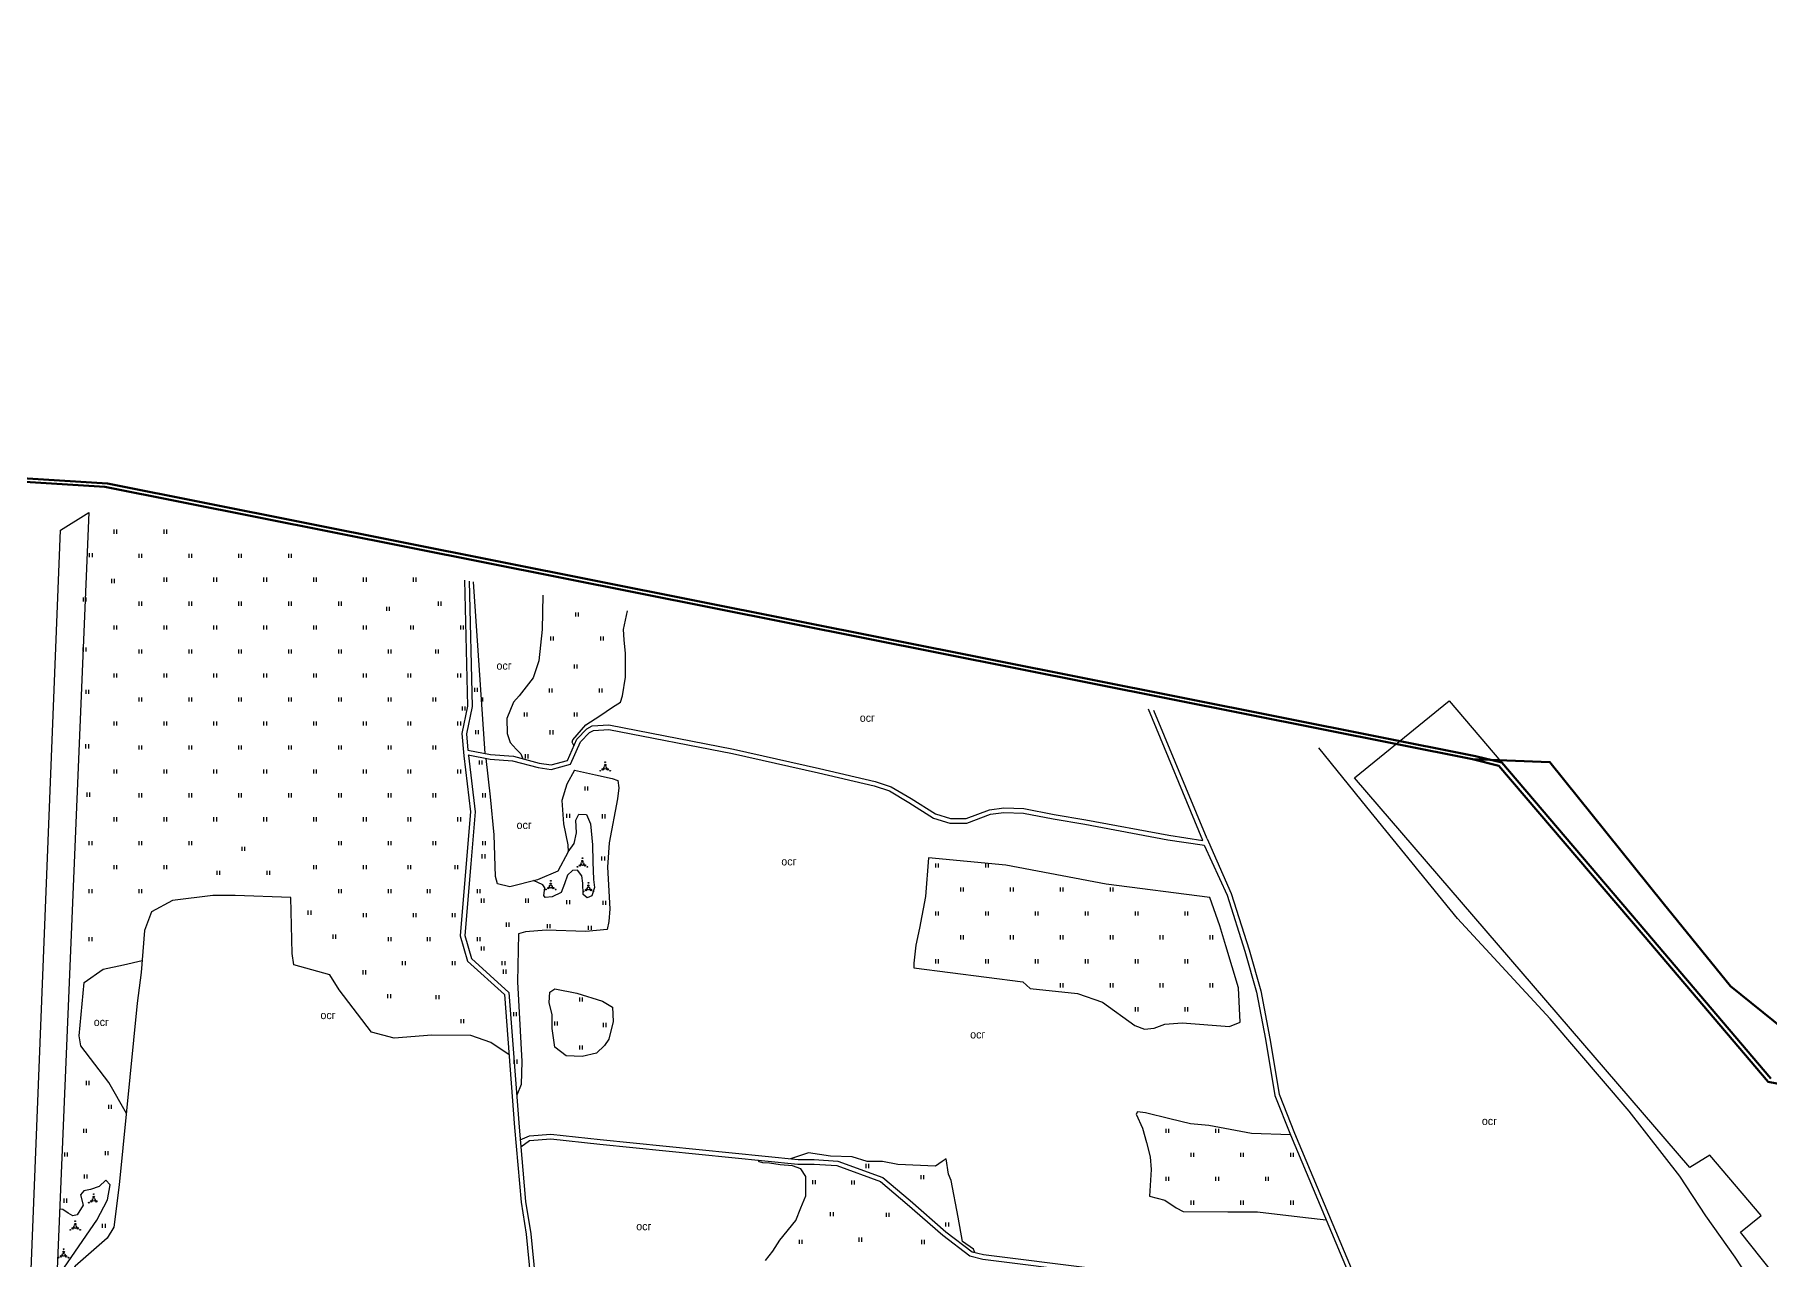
# Model space of a CAD drawing. Header units: millimetres. Extents: x 1379499 to 1411715, y 5652947 to 5671991.
# Drawn here: x 1399939 to 1401457, y 5661777 to 5662848 of the extents above; entities that cross this region are included whole.
import ezdxf

# ---------------------------------------------------------------- set-up
doc = ezdxf.new("R2010")
doc.units = ezdxf.units.MM
doc.layers.add('_5Інше', color=252, linetype='Continuous', lineweight=25)
for name, color, linetype in [('вулиці', 7, 'Continuous'), ('ВулНазва', 7, 'Continuous'), ('межа по генплану', 7, 'Continuous'), ('на область', 5, 'Continuous')]:
    doc.layers.add(name, color=color, linetype=linetype)
picture_1 = doc.add_image_def('image1.bmp', size_in_pixel=(3370, 2384))

# ---------------------------------------------------------------- blocks, each defined once
blk = doc.blocks.new('ЛвЗд')
at = {"layer": '_5Інше', "color": 204, "linetype": 'Continuous'}
for points in [[(43871.544, 29417.848), (43829.906, 28540.948)], [(43846.678, 29402.593), (43871.544, 29417.848)], [(43807.741, 28543.381), (43846.678, 29402.593)], [(44977.337, 29179.426), (45060.718, 29246.3)], [(45060.718, 29246.3), (45340.121, 28914.409)], [(45268.852, 28836.945), (44977.337, 29179.426)], [(45286.396, 28847.721), (45268.852, 28836.945)], [(45331.04, 28794.542), (45286.396, 28847.721)], [(45312.736, 28780.179), (45331.04, 28794.542)], [(45508.069, 28531.465), (45312.736, 28780.179)]]:
    blk.add_lwpolyline(points, dxfattribs=at)

msp = doc.modelspace()

# ---------------------------------------------------------------- linework, layer by layer
at = {"layer": 'вулиці', "color": 7, "lineweight": -2}
for p, q in [((1400009, 5662411.4), (1400009, 5662415)), ((1400011.4, 5662411.4), (1400011.4, 5662415)), ((1400052.7, 5662411.4), (1400052.7, 5662415)), ((1400055.1, 5662411.4), (1400055.1, 5662415)), ((1399987.5, 5662390.9), (1399987.5, 5662394.5)), ((1399987.5, 5662390.9), (1399987.5, 5662394.5)), ((1399989.9, 5662390.9), (1399989.9, 5662394.5)), ((1399989.9, 5662390.9), (1399989.9, 5662394.5)), ((1400030.9, 5662390.4), (1400030.9, 5662394)), ((1400030.9, 5662390.4), (1400030.9, 5662394)), ((1400033.3, 5662390.4), (1400033.3, 5662394)), ((1400033.3, 5662390.4), (1400033.3, 5662394)), ((1400074.5, 5662390.4), (1400074.5, 5662394)), ((1400074.5, 5662390.4), (1400074.5, 5662394)), ((1400076.9, 5662390.4), (1400076.9, 5662394)), ((1400076.9, 5662390.4), (1400076.9, 5662394)), ((1400118.1, 5662390.4), (1400118.1, 5662394)), ((1400118.1, 5662390.4), (1400118.1, 5662394)), ((1400118.1, 5662390.4), (1400118.1, 5662394)), ((1400120.5, 5662390.4), (1400120.5, 5662394)), ((1400120.5, 5662390.4), (1400120.5, 5662394)), ((1400120.5, 5662390.4), (1400120.5, 5662394)), ((1400161.8, 5662390.4), (1400161.8, 5662394)), ((1400164.2, 5662390.4), (1400164.2, 5662394)), ((1400006.8, 5662368.3), (1400006.8, 5662371.9)), ((1400006.8, 5662368.3), (1400006.8, 5662371.9)), ((1400009.2, 5662368.3), (1400009.2, 5662371.9)), ((1400009.2, 5662368.3), (1400009.2, 5662371.9)), ((1400052.7, 5662369.5), (1400052.7, 5662373.1)), ((1400055.1, 5662369.5), (1400055.1, 5662373.1)), ((1400096.3, 5662369.5), (1400096.3, 5662373.1)), ((1400098.7, 5662369.5), (1400098.7, 5662373.1)), ((1400140, 5662369.5), (1400140, 5662373.1)), ((1400140, 5662369.5), (1400140, 5662373.1)), ((1400142.4, 5662369.5), (1400142.4, 5662373.1)), ((1400142.4, 5662369.5), (1400142.4, 5662373.1)), ((1400183.6, 5662369.5), (1400183.6, 5662373.1)), ((1400183.6, 5662369.5), (1400183.6, 5662373.1)), ((1400186, 5662369.5), (1400186, 5662373.1)), ((1400186, 5662369.5), (1400186, 5662373.1)), ((1400227.2, 5662369.5), (1400227.2, 5662373.1)), ((1400227.2, 5662369.5), (1400227.2, 5662373.1)), ((1400229.6, 5662369.5), (1400229.6, 5662373.1)), ((1400229.6, 5662369.5), (1400229.6, 5662373.1)), ((1400270.9, 5662369.5), (1400270.9, 5662373.1)), ((1400270.9, 5662369.5), (1400270.9, 5662373.1)), ((1400273.3, 5662369.5), (1400273.3, 5662373.1)), ((1400273.3, 5662369.5), (1400273.3, 5662373.1)), ((1399982.2, 5662352.1), (1399982.2, 5662355.7)), ((1399982.2, 5662352.1), (1399982.2, 5662355.7)), ((1399984.6, 5662352.1), (1399984.6, 5662355.7)), ((1399984.6, 5662352.1), (1399984.6, 5662355.7)), ((1400030.9, 5662348.5), (1400030.9, 5662352.1)), ((1400033.3, 5662348.5), (1400033.3, 5662352.1)), ((1400074.5, 5662348.5), (1400074.5, 5662352.1)), ((1400076.9, 5662348.5), (1400076.9, 5662352.1)), ((1400118.1, 5662348.5), (1400118.1, 5662352.1)), ((1400120.5, 5662348.5), (1400120.5, 5662352.1)), ((1400161.8, 5662348.5), (1400161.8, 5662352.1)), ((1400164.2, 5662348.5), (1400164.2, 5662352.1)), ((1400205.4, 5662348.5), (1400205.4, 5662352.1)), ((1400207.8, 5662348.5), (1400207.8, 5662352.1)), ((1400292.7, 5662348.5), (1400292.7, 5662352.1)), ((1400295.1, 5662348.5), (1400295.1, 5662352.1)), ((1400247.5, 5662343.9), (1400247.5, 5662347.5)), ((1400247.5, 5662343.9), (1400247.5, 5662347.5)), ((1400249.9, 5662343.9), (1400249.9, 5662347.5)), ((1400249.9, 5662343.9), (1400249.9, 5662347.5)), ((1400412.8, 5662339), (1400412.8, 5662342.6)), ((1400415.2, 5662339), (1400415.2, 5662342.6)), ((1400009, 5662327.6), (1400009, 5662331.2)), ((1400009, 5662327.6), (1400009, 5662331.2)), ((1400011.4, 5662327.6), (1400011.4, 5662331.2)), ((1400011.4, 5662327.6), (1400011.4, 5662331.2)), ((1400052.7, 5662327.6), (1400052.7, 5662331.2)), ((1400052.7, 5662327.6), (1400052.7, 5662331.2)), ((1400055.1, 5662327.6), (1400055.1, 5662331.2)), ((1400055.1, 5662327.6), (1400055.1, 5662331.2)), ((1400096.3, 5662327.6), (1400096.3, 5662331.2)), ((1400096.3, 5662327.6), (1400096.3, 5662331.2)), ((1400098.7, 5662327.6), (1400098.7, 5662331.2)), ((1400098.7, 5662327.6), (1400098.7, 5662331.2)), ((1400140, 5662327.6), (1400140, 5662331.2)), ((1400140, 5662327.6), (1400140, 5662331.2)), ((1400142.4, 5662327.6), (1400142.4, 5662331.2)), ((1400142.4, 5662327.6), (1400142.4, 5662331.2)), ((1400183.6, 5662327.6), (1400183.6, 5662331.2)), ((1400186, 5662327.6), (1400186, 5662331.2)), ((1400227.2, 5662327.6), (1400227.2, 5662331.2)), ((1400229.6, 5662327.6), (1400229.6, 5662331.2)), ((1400268.5, 5662327.6), (1400268.5, 5662331.2)), ((1400268.5, 5662327.6), (1400268.5, 5662331.2)), ((1400270.9, 5662327.6), (1400270.9, 5662331.2)), ((1400270.9, 5662327.6), (1400270.9, 5662331.2)), ((1400312.1, 5662327.6), (1400312.1, 5662331.2)), ((1400312.1, 5662327.6), (1400312.1, 5662331.2)), ((1400314.5, 5662327.6), (1400314.5, 5662331.2)), ((1400314.5, 5662327.6), (1400314.5, 5662331.2)), ((1400391, 5662318), (1400391, 5662321.6)), ((1400393.4, 5662318), (1400393.4, 5662321.6)), ((1400434.6, 5662318), (1400434.6, 5662321.6)), ((1400437, 5662318), (1400437, 5662321.6)), ((1399982, 5662308.4), (1399982, 5662312)), ((1399982, 5662308.4), (1399982, 5662312)), ((1399984.4, 5662308.4), (1399984.4, 5662312)), ((1399984.4, 5662308.4), (1399984.4, 5662312)), ((1400030.9, 5662306.6), (1400030.9, 5662310.2)), ((1400033.3, 5662306.6), (1400033.3, 5662310.2)), ((1400074.5, 5662306.6), (1400074.5, 5662310.2)), ((1400076.9, 5662306.6), (1400076.9, 5662310.2)), ((1400118.1, 5662306.6), (1400118.1, 5662310.2)), ((1400118.1, 5662306.6), (1400118.1, 5662310.2)), ((1400120.5, 5662306.6), (1400120.5, 5662310.2)), ((1400120.5, 5662306.6), (1400120.5, 5662310.2)), ((1400161.8, 5662306.6), (1400161.8, 5662310.2)), ((1400164.2, 5662306.6), (1400164.2, 5662310.2)), ((1400205.4, 5662306.6), (1400205.4, 5662310.2)), ((1400207.8, 5662306.6), (1400207.8, 5662310.2)), ((1400249, 5662306.6), (1400249, 5662310.2)), ((1400251.4, 5662306.6), (1400251.4, 5662310.2)), ((1400290.3, 5662306.6), (1400290.3, 5662310.2)), ((1400292.7, 5662306.6), (1400292.7, 5662310.2)), ((1400009, 5662285.7), (1400009, 5662289.3)), ((1400011.4, 5662285.7), (1400011.4, 5662289.3)), ((1400052.7, 5662285.7), (1400052.7, 5662289.3)), ((1400055.1, 5662285.7), (1400055.1, 5662289.3)), ((1400096.3, 5662285.7), (1400096.3, 5662289.3)), ((1400098.7, 5662285.7), (1400098.7, 5662289.3)), ((1400140, 5662285.7), (1400140, 5662289.3)), ((1400140, 5662285.7), (1400140, 5662289.3)), ((1400142.4, 5662285.7), (1400142.4, 5662289.3)), ((1400142.4, 5662285.7), (1400142.4, 5662289.3)), ((1400183.6, 5662285.7), (1400183.6, 5662289.3)), ((1400186, 5662285.7), (1400186, 5662289.3)), ((1400227.2, 5662285.7), (1400227.2, 5662289.3)), ((1400229.6, 5662285.7), (1400229.6, 5662289.3)), ((1400266.1, 5662285.7), (1400266.1, 5662289.3)), ((1400266.1, 5662285.7), (1400266.1, 5662289.3)), ((1400268.5, 5662285.7), (1400268.5, 5662289.3)), ((1400268.5, 5662285.7), (1400268.5, 5662289.3)), ((1400309.7, 5662285.7), (1400309.7, 5662289.3)), ((1400309.7, 5662285.7), (1400309.7, 5662289.3)), ((1400312.1, 5662285.7), (1400312.1, 5662289.3)), ((1400312.1, 5662285.7), (1400312.1, 5662289.3)), ((1400411.6, 5662293.5), (1400411.6, 5662297.1)), ((1400414, 5662293.5), (1400414, 5662297.1)), ((1399984.5, 5662271.3), (1399984.5, 5662274.9)), ((1399984.5, 5662271.3), (1399984.5, 5662274.9)), ((1399986.9, 5662271.3), (1399986.9, 5662274.9)), ((1399986.9, 5662271.3), (1399986.9, 5662274.9)), ((1400324.4, 5662273.1), (1400324.4, 5662276.7)), ((1400326.8, 5662273.1), (1400326.8, 5662276.7)), ((1400389.7, 5662272.5), (1400389.7, 5662276.1)), ((1400392.1, 5662272.5), (1400392.1, 5662276.1)), ((1400433.4, 5662272.5), (1400433.4, 5662276.1)), ((1400435.8, 5662272.5), (1400435.8, 5662276.1)), ((1400030.9, 5662264.7), (1400030.9, 5662268.3)), ((1400030.9, 5662264.7), (1400030.9, 5662268.3)), ((1400030.9, 5662264.7), (1400030.9, 5662268.3)), ((1400030.9, 5662264.7), (1400030.9, 5662268.3)), ((1400033.3, 5662264.7), (1400033.3, 5662268.3)), ((1400033.3, 5662264.7), (1400033.3, 5662268.3)), ((1400033.3, 5662264.7), (1400033.3, 5662268.3)), ((1400033.3, 5662264.7), (1400033.3, 5662268.3)), ((1400074.5, 5662264.7), (1400074.5, 5662268.3)), ((1400074.5, 5662264.7), (1400074.5, 5662268.3)), ((1400076.9, 5662264.7), (1400076.9, 5662268.3)), ((1400076.9, 5662264.7), (1400076.9, 5662268.3)), ((1400118.1, 5662264.7), (1400118.1, 5662268.3)), ((1400118.1, 5662264.7), (1400118.1, 5662268.3)), ((1400120.5, 5662264.7), (1400120.5, 5662268.3)), ((1400120.5, 5662264.7), (1400120.5, 5662268.3)), ((1400161.8, 5662264.7), (1400161.8, 5662268.3)), ((1400164.2, 5662264.7), (1400164.2, 5662268.3)), ((1400205.4, 5662264.7), (1400205.4, 5662268.3)), ((1400207.8, 5662264.7), (1400207.8, 5662268.3)), ((1400249, 5662264.7), (1400249, 5662268.3)), ((1400251.4, 5662264.7), (1400251.4, 5662268.3)), ((1400287.9, 5662264.7), (1400287.9, 5662268.3)), ((1400290.3, 5662264.7), (1400290.3, 5662268.3)), ((1400313.7, 5662256.9), (1400313.7, 5662260.5)), ((1400316.1, 5662256.9), (1400316.1, 5662260.5)), ((1400331.5, 5662264.7), (1400331.5, 5662268.3)), ((1400009, 5662243.7), (1400009, 5662247.3)), ((1400011.4, 5662243.7), (1400011.4, 5662247.3)), ((1400052.7, 5662243.7), (1400052.7, 5662247.3)), ((1400052.7, 5662243.7), (1400052.7, 5662247.3)), ((1400055.1, 5662243.7), (1400055.1, 5662247.3)), ((1400055.1, 5662243.7), (1400055.1, 5662247.3)), ((1400096.3, 5662243.7), (1400096.3, 5662247.3)), ((1400098.7, 5662243.7), (1400098.7, 5662247.3)), ((1400140, 5662243.7), (1400140, 5662247.3)), ((1400142.4, 5662243.7), (1400142.4, 5662247.3)), ((1400183.6, 5662243.7), (1400183.6, 5662247.3)), ((1400186, 5662243.7), (1400186, 5662247.3)), ((1400227.2, 5662243.7), (1400227.2, 5662247.3)), ((1400229.6, 5662243.7), (1400229.6, 5662247.3)), ((1400266.1, 5662243.7), (1400266.1, 5662247.3)), ((1400266.1, 5662243.7), (1400266.1, 5662247.3)), ((1400268.5, 5662243.7), (1400268.5, 5662247.3)), ((1400268.5, 5662243.7), (1400268.5, 5662247.3)), ((1400309.7, 5662243.7), (1400309.7, 5662247.3)), ((1400309.7, 5662243.7), (1400309.7, 5662247.3)), ((1400309.7, 5662243.7), (1400309.7, 5662247.3)), ((1400312.1, 5662243.7), (1400312.1, 5662247.3)), ((1400312.1, 5662243.7), (1400312.1, 5662247.3)), ((1400312.1, 5662243.7), (1400312.1, 5662247.3)), ((1400367.9, 5662251.6), (1400367.9, 5662255.2)), ((1400370.3, 5662251.6), (1400370.3, 5662255.2)), ((1400411.6, 5662251.6), (1400411.6, 5662255.2)), ((1400414, 5662251.6), (1400414, 5662255.2)), ((1399984.3, 5662223.7), (1399984.3, 5662227.3)), ((1399984.3, 5662223.7), (1399984.3, 5662227.3)), ((1399986.7, 5662223.7), (1399986.7, 5662227.3)), ((1399986.7, 5662223.7), (1399986.7, 5662227.3)), ((1400325.4, 5662236.2), (1400325.4, 5662239.8)), ((1400327.8, 5662236.2), (1400327.8, 5662239.8)), ((1400390.5, 5662236), (1400390.5, 5662239.6)), ((1400392.9, 5662236), (1400392.9, 5662239.6)), ((1400030.9, 5662222.8), (1400030.9, 5662226.4)), ((1400030.9, 5662222.8), (1400030.9, 5662226.4)), ((1400033.3, 5662222.8), (1400033.3, 5662226.4)), ((1400033.3, 5662222.8), (1400033.3, 5662226.4)), ((1400074.5, 5662222.8), (1400074.5, 5662226.4)), ((1400076.9, 5662222.8), (1400076.9, 5662226.4)), ((1400118.1, 5662222.8), (1400118.1, 5662226.4)), ((1400120.5, 5662222.8), (1400120.5, 5662226.4)), ((1400161.8, 5662222.8), (1400161.8, 5662226.4)), ((1400161.8, 5662222.8), (1400161.8, 5662226.4)), ((1400164.2, 5662222.8), (1400164.2, 5662226.4)), ((1400164.2, 5662222.8), (1400164.2, 5662226.4)), ((1400205.4, 5662222.8), (1400205.4, 5662226.4)), ((1400205.4, 5662222.8), (1400205.4, 5662226.4)), ((1400207.8, 5662222.8), (1400207.8, 5662226.4)), ((1400207.8, 5662222.8), (1400207.8, 5662226.4)), ((1400249, 5662222.8), (1400249, 5662226.4)), ((1400249, 5662222.8), (1400249, 5662226.4)), ((1400251.4, 5662222.8), (1400251.4, 5662226.4)), ((1400251.4, 5662222.8), (1400251.4, 5662226.4)), ((1400287.9, 5662222.8), (1400287.9, 5662226.4)), ((1400290.3, 5662222.8), (1400290.3, 5662226.4)), ((1400328.6, 5662209.6), (1400328.6, 5662213.2)), ((1400331, 5662209.6), (1400331, 5662213.2)), ((1400368.7, 5662215), (1400368.7, 5662218.6)), ((1400371.1, 5662215), (1400371.1, 5662218.6)), ((1400009, 5662201.8), (1400009, 5662205.4)), ((1400009, 5662201.8), (1400009, 5662205.4)), ((1400011.4, 5662201.8), (1400011.4, 5662205.4)), ((1400011.4, 5662201.8), (1400011.4, 5662205.4)), ((1400052.7, 5662201.8), (1400052.7, 5662205.4)), ((1400052.7, 5662201.8), (1400052.7, 5662205.4)), ((1400055.1, 5662201.8), (1400055.1, 5662205.4)), ((1400055.1, 5662201.8), (1400055.1, 5662205.4)), ((1400096.3, 5662201.8), (1400096.3, 5662205.4)), ((1400096.3, 5662201.8), (1400096.3, 5662205.4)), ((1400098.7, 5662201.8), (1400098.7, 5662205.4)), ((1400098.7, 5662201.8), (1400098.7, 5662205.4)), ((1400140, 5662201.8), (1400140, 5662205.4)), ((1400142.4, 5662201.8), (1400142.4, 5662205.4)), ((1400183.6, 5662201.8), (1400183.6, 5662205.4)), ((1400186, 5662201.8), (1400186, 5662205.4)), ((1400227.2, 5662201.8), (1400227.2, 5662205.4)), ((1400229.6, 5662201.8), (1400229.6, 5662205.4)), ((1400266.1, 5662201.8), (1400266.1, 5662205.4)), ((1400266.1, 5662201.8), (1400266.1, 5662205.4)), ((1400266.1, 5662201.8), (1400266.1, 5662205.4)), ((1400268.5, 5662201.8), (1400268.5, 5662205.4)), ((1400268.5, 5662201.8), (1400268.5, 5662205.4)), ((1400268.5, 5662201.8), (1400268.5, 5662205.4)), ((1400309.7, 5662201.8), (1400309.7, 5662205.4)), ((1400309.7, 5662201.8), (1400309.7, 5662205.4)), ((1400309.7, 5662201.8), (1400309.7, 5662205.4)), ((1400312.1, 5662201.8), (1400312.1, 5662205.4)), ((1400312.1, 5662201.8), (1400312.1, 5662205.4)), ((1400312.1, 5662201.8), (1400312.1, 5662205.4)), ((1399985.3, 5662181.5), (1399985.3, 5662185.1)), ((1399985.3, 5662181.5), (1399985.3, 5662185.1)), ((1399987.7, 5662181.5), (1399987.7, 5662185.1)), ((1399987.7, 5662181.5), (1399987.7, 5662185.1)), ((1400030.9, 5662180.9), (1400030.9, 5662184.5)), ((1400033.3, 5662180.9), (1400033.3, 5662184.5)), ((1400074.5, 5662180.9), (1400074.5, 5662184.5)), ((1400076.9, 5662180.9), (1400076.9, 5662184.5)), ((1400118.1, 5662180.9), (1400118.1, 5662184.5)), ((1400120.5, 5662180.9), (1400120.5, 5662184.5)), ((1400161.8, 5662180.9), (1400161.8, 5662184.5)), ((1400161.8, 5662180.9), (1400161.8, 5662184.5)), ((1400164.2, 5662180.9), (1400164.2, 5662184.5)), ((1400164.2, 5662180.9), (1400164.2, 5662184.5)), ((1400205.4, 5662180.9), (1400205.4, 5662184.5)), ((1400205.4, 5662180.9), (1400205.4, 5662184.5)), ((1400207.8, 5662180.9), (1400207.8, 5662184.5)), ((1400207.8, 5662180.9), (1400207.8, 5662184.5)), ((1400249, 5662180.9), (1400249, 5662184.5)), ((1400249, 5662180.9), (1400249, 5662184.5)), ((1400251.4, 5662180.9), (1400251.4, 5662184.5)), ((1400251.4, 5662180.9), (1400251.4, 5662184.5)), ((1400287.9, 5662180.9), (1400287.9, 5662184.5)), ((1400290.3, 5662180.9), (1400290.3, 5662184.5)), ((1400331.5, 5662180.9), (1400331.5, 5662184.5)), ((1400333.9, 5662180.9), (1400333.9, 5662184.5)), ((1400421, 5662186.9), (1400421, 5662190.5)), ((1400423.4, 5662186.9), (1400423.4, 5662190.5)), ((1400405.1, 5662163), (1400405.1, 5662166.6)), ((1400407.5, 5662163), (1400407.5, 5662166.6)), ((1400009, 5662159.9), (1400009, 5662163.5)), ((1400009, 5662159.9), (1400009, 5662163.5)), ((1400009, 5662159.9), (1400009, 5662163.5)), ((1400011.4, 5662159.9), (1400011.4, 5662163.5)), ((1400011.4, 5662159.9), (1400011.4, 5662163.5)), ((1400011.4, 5662159.9), (1400011.4, 5662163.5)), ((1400052.7, 5662159.9), (1400052.7, 5662163.5)), ((1400055.1, 5662159.9), (1400055.1, 5662163.5)), ((1400096.3, 5662159.9), (1400096.3, 5662163.5)), ((1400098.7, 5662159.9), (1400098.7, 5662163.5)), ((1400140, 5662159.9), (1400140, 5662163.5)), ((1400140, 5662159.9), (1400140, 5662163.5)), ((1400142.4, 5662159.9), (1400142.4, 5662163.5)), ((1400142.4, 5662159.9), (1400142.4, 5662163.5)), ((1400183.6, 5662159.9), (1400183.6, 5662163.5)), ((1400183.6, 5662159.9), (1400183.6, 5662163.5)), ((1400186, 5662159.9), (1400186, 5662163.5)), ((1400186, 5662159.9), (1400186, 5662163.5)), ((1400227.2, 5662159.9), (1400227.2, 5662163.5)), ((1400227.2, 5662159.9), (1400227.2, 5662163.5)), ((1400229.6, 5662159.9), (1400229.6, 5662163.5)), ((1400229.6, 5662159.9), (1400229.6, 5662163.5)), ((1400266.1, 5662159.9), (1400266.1, 5662163.5)), ((1400266.1, 5662159.9), (1400266.1, 5662163.5)), ((1400266.1, 5662159.9), (1400266.1, 5662163.5)), ((1400268.5, 5662159.9), (1400268.5, 5662163.5)), ((1400268.5, 5662159.9), (1400268.5, 5662163.5)), ((1400268.5, 5662159.9), (1400268.5, 5662163.5)), ((1400309.7, 5662159.9), (1400309.7, 5662163.5)), ((1400309.7, 5662159.9), (1400309.7, 5662163.5)), ((1400309.7, 5662159.9), (1400309.7, 5662163.5)), ((1400312.1, 5662159.9), (1400312.1, 5662163.5)), ((1400312.1, 5662159.9), (1400312.1, 5662163.5)), ((1400312.1, 5662159.9), (1400312.1, 5662163.5)), ((1400436.2, 5662162.5), (1400436.2, 5662166.1)), ((1400438.6, 5662162.5), (1400438.6, 5662166.1)), ((1399987.2, 5662139), (1399987.2, 5662142.6)), ((1399989.6, 5662139), (1399989.6, 5662142.6)), ((1400030.9, 5662139), (1400030.9, 5662142.6)), ((1400030.9, 5662139), (1400030.9, 5662142.6)), ((1400030.9, 5662139), (1400030.9, 5662142.6)), ((1400033.3, 5662139), (1400033.3, 5662142.6)), ((1400033.3, 5662139), (1400033.3, 5662142.6)), ((1400033.3, 5662139), (1400033.3, 5662142.6)), ((1400074.5, 5662139), (1400074.5, 5662142.6)), ((1400074.5, 5662139), (1400074.5, 5662142.6)), ((1400076.9, 5662139), (1400076.9, 5662142.6)), ((1400076.9, 5662139), (1400076.9, 5662142.6)), ((1400120.9, 5662134.2), (1400120.9, 5662137.8)), ((1400123.3, 5662134.2), (1400123.3, 5662137.8)), ((1400205.4, 5662139), (1400205.4, 5662142.6)), ((1400207.8, 5662139), (1400207.8, 5662142.6)), ((1400249, 5662139), (1400249, 5662142.6)), ((1400251.4, 5662139), (1400251.4, 5662142.6)), ((1400287.9, 5662139), (1400287.9, 5662142.6)), ((1400290.3, 5662139), (1400290.3, 5662142.6)), ((1400331.5, 5662139), (1400331.5, 5662142.6)), ((1400333.9, 5662139), (1400333.9, 5662142.6)), ((1400009, 5662118), (1400009, 5662121.6)), ((1400009, 5662118), (1400009, 5662121.6)), ((1400009, 5662118), (1400009, 5662121.6)), ((1400011.4, 5662118), (1400011.4, 5662121.6)), ((1400011.4, 5662118), (1400011.4, 5662121.6)), ((1400011.4, 5662118), (1400011.4, 5662121.6)), ((1400052.7, 5662118), (1400052.7, 5662121.6)), ((1400055.1, 5662118), (1400055.1, 5662121.6)), ((1400183.6, 5662118), (1400183.6, 5662121.6)), ((1400186, 5662118), (1400186, 5662121.6)), ((1400227.2, 5662118), (1400227.2, 5662121.6)), ((1400227.2, 5662118), (1400227.2, 5662121.6)), ((1400229.6, 5662118), (1400229.6, 5662121.6)), ((1400229.6, 5662118), (1400229.6, 5662121.6)), ((1400266.1, 5662118), (1400266.1, 5662121.6)), ((1400266.1, 5662118), (1400266.1, 5662121.6)), ((1400266.1, 5662118), (1400266.1, 5662121.6)), ((1400268.5, 5662118), (1400268.5, 5662121.6)), ((1400307.3, 5662118), (1400307.3, 5662121.6)), ((1400307.3, 5662118), (1400307.3, 5662121.6)), ((1400309.7, 5662118), (1400309.7, 5662121.6)), ((1400309.7, 5662118), (1400309.7, 5662121.6)), ((1400309.7, 5662118), (1400309.7, 5662121.6)), ((1400331, 5662127.6), (1400331, 5662131.2)), ((1400333.4, 5662127.6), (1400333.4, 5662131.2)), ((1400435.7, 5662125.6), (1400435.7, 5662129.2)), ((1400438.1, 5662125.6), (1400438.1, 5662129.2)), ((1400727.7, 5662119.5), (1400727.7, 5662123.1)), ((1400730.1, 5662119.5), (1400730.1, 5662123.1)), ((1400771.4, 5662119.5), (1400771.4, 5662123.1)), ((1400771.4, 5662119.5), (1400771.4, 5662123.1)), ((1400773.8, 5662119.5), (1400773.8, 5662123.1)), ((1400773.8, 5662119.5), (1400773.8, 5662123.1)), ((1400099, 5662113.2), (1400099, 5662116.8)), ((1400101.4, 5662113.2), (1400101.4, 5662116.8)), ((1400142.7, 5662113.2), (1400142.7, 5662116.8)), ((1400142.7, 5662113.2), (1400142.7, 5662116.8)), ((1400145.1, 5662113.2), (1400145.1, 5662116.8)), ((1400145.1, 5662113.2), (1400145.1, 5662116.8)), ((1399987.2, 5662097.1), (1399987.2, 5662100.7)), ((1399989.6, 5662097.1), (1399989.6, 5662100.7)), ((1400030.9, 5662097.1), (1400030.9, 5662100.7)), ((1400030.9, 5662097.1), (1400030.9, 5662100.7)), ((1400033.3, 5662097.1), (1400033.3, 5662100.7)), ((1400033.3, 5662097.1), (1400033.3, 5662100.7)), ((1400205.4, 5662097.1), (1400205.4, 5662100.7)), ((1400207.8, 5662097.1), (1400207.8, 5662100.7)), ((1400249, 5662097.1), (1400249, 5662100.7)), ((1400251.4, 5662097.1), (1400251.4, 5662100.7)), ((1400283.1, 5662097.1), (1400283.1, 5662100.7)), ((1400283.1, 5662097.1), (1400283.1, 5662100.7)), ((1400285.5, 5662097.1), (1400285.5, 5662100.7)), ((1400285.5, 5662097.1), (1400285.5, 5662100.7)), ((1400285.5, 5662097.1), (1400285.5, 5662100.7)), ((1400326.7, 5662097.1), (1400326.7, 5662100.7)), ((1400326.7, 5662097.1), (1400326.7, 5662100.7)), ((1400329.1, 5662097.1), (1400329.1, 5662100.7)), ((1400329.1, 5662097.1), (1400329.1, 5662100.7)), ((1400329.1, 5662097.1), (1400329.1, 5662100.7)), ((1400330.3, 5662088.8), (1400330.3, 5662092.4)), ((1400332.7, 5662088.8), (1400332.7, 5662092.4)), ((1400369.1, 5662088.8), (1400369.1, 5662092.4)), ((1400369.1, 5662088.8), (1400369.1, 5662092.4)), ((1400371.5, 5662088.8), (1400371.5, 5662092.4)), ((1400371.5, 5662088.8), (1400371.5, 5662092.4)), ((1400405.1, 5662087.4), (1400405.1, 5662091)), ((1400405.1, 5662087.4), (1400405.1, 5662091)), ((1400407.5, 5662087.4), (1400407.5, 5662091)), ((1400407.5, 5662087.4), (1400407.5, 5662091)), ((1400749.5, 5662098.6), (1400749.5, 5662102.2)), ((1400751.9, 5662098.6), (1400751.9, 5662102.2)), ((1400793.2, 5662098.6), (1400793.2, 5662102.2)), ((1400793.2, 5662098.6), (1400793.2, 5662102.2)), ((1400795.6, 5662098.6), (1400795.6, 5662102.2)), ((1400795.6, 5662098.6), (1400795.6, 5662102.2)), ((1400836.8, 5662098.6), (1400836.8, 5662102.2)), ((1400839.2, 5662098.6), (1400839.2, 5662102.2)), ((1400880.5, 5662098.6), (1400880.5, 5662102.2)), ((1400880.5, 5662098.6), (1400880.5, 5662102.2)), ((1400882.9, 5662098.6), (1400882.9, 5662102.2)), ((1400882.9, 5662098.6), (1400882.9, 5662102.2)), ((1400178.8, 5662078.3), (1400178.8, 5662081.9)), ((1400181.2, 5662078.3), (1400181.2, 5662081.9)), ((1400227.2, 5662076.1), (1400227.2, 5662079.7)), ((1400229.6, 5662076.1), (1400229.6, 5662079.7)), ((1400270.9, 5662076.1), (1400270.9, 5662079.7)), ((1400273.3, 5662076.1), (1400273.3, 5662079.7)), ((1400304.9, 5662076.1), (1400304.9, 5662079.7)), ((1400304.9, 5662076.1), (1400304.9, 5662079.7)), ((1400304.9, 5662076.1), (1400304.9, 5662079.7)), ((1400307.3, 5662076.1), (1400307.3, 5662079.7)), ((1400307.3, 5662076.1), (1400307.3, 5662079.7)), ((1400307.3, 5662076.1), (1400307.3, 5662079.7)), ((1400307.3, 5662076.1), (1400307.3, 5662079.7)), ((1400436.6, 5662086.8), (1400436.6, 5662090.4)), ((1400436.6, 5662086.8), (1400436.6, 5662090.4)), ((1400439, 5662086.8), (1400439, 5662090.4)), ((1400439, 5662086.8), (1400439, 5662090.4)), ((1400727.7, 5662077.6), (1400727.7, 5662081.2)), ((1400727.7, 5662077.6), (1400727.7, 5662081.2)), ((1400730.1, 5662077.6), (1400730.1, 5662081.2)), ((1400730.1, 5662077.6), (1400730.1, 5662081.2)), ((1400771.4, 5662077.6), (1400771.4, 5662081.2)), ((1400771.4, 5662077.6), (1400771.4, 5662081.2)), ((1400773.8, 5662077.6), (1400773.8, 5662081.2)), ((1400773.8, 5662077.6), (1400773.8, 5662081.2)), ((1400815, 5662077.6), (1400815, 5662081.2)), ((1400817.4, 5662077.6), (1400817.4, 5662081.2)), ((1400858.6, 5662077.6), (1400858.6, 5662081.2)), ((1400861, 5662077.6), (1400861, 5662081.2)), ((1400902.3, 5662077.6), (1400902.3, 5662081.2)), ((1400904.7, 5662077.6), (1400904.7, 5662081.2)), ((1400945.9, 5662077.6), (1400945.9, 5662081.2)), ((1400948.3, 5662077.6), (1400948.3, 5662081.2)), ((1400200.6, 5662057.3), (1400200.6, 5662060.9)), ((1400203, 5662057.3), (1400203, 5662060.9)), ((1400352.1, 5662067.8), (1400352.1, 5662071.4)), ((1400354.5, 5662067.8), (1400354.5, 5662071.4)), ((1400388, 5662066.4), (1400388, 5662070)), ((1400388, 5662066.4), (1400388, 5662070)), ((1400388, 5662066.4), (1400388, 5662070)), ((1400390.4, 5662066.4), (1400390.4, 5662070)), ((1400390.4, 5662066.4), (1400390.4, 5662070)), ((1400390.4, 5662066.4), (1400390.4, 5662070)), ((1400424, 5662065), (1400424, 5662068.6)), ((1400424, 5662065), (1400424, 5662068.6)), ((1400426.4, 5662065), (1400426.4, 5662068.6)), ((1400426.4, 5662065), (1400426.4, 5662068.6)), ((1400749.5, 5662056.7), (1400749.5, 5662060.3)), ((1400751.9, 5662056.7), (1400751.9, 5662060.3)), ((1400793.2, 5662056.7), (1400793.2, 5662060.3)), ((1400795.6, 5662056.7), (1400795.6, 5662060.3)), ((1400836.8, 5662056.7), (1400836.8, 5662060.3)), ((1400839.2, 5662056.7), (1400839.2, 5662060.3)), ((1400880.5, 5662056.7), (1400880.5, 5662060.3)), ((1400880.5, 5662056.7), (1400880.5, 5662060.3)), ((1400882.9, 5662056.7), (1400882.9, 5662060.3)), ((1400882.9, 5662056.7), (1400882.9, 5662060.3)), ((1400924.1, 5662056.7), (1400924.1, 5662060.3)), ((1400924.1, 5662056.7), (1400924.1, 5662060.3)), ((1400926.5, 5662056.7), (1400926.5, 5662060.3)), ((1400926.5, 5662056.7), (1400926.5, 5662060.3)), ((1400967.7, 5662056.7), (1400967.7, 5662060.3)), ((1400970.1, 5662056.7), (1400970.1, 5662060.3)), ((1399987.2, 5662055.1), (1399987.2, 5662058.7)), ((1399989.6, 5662055.1), (1399989.6, 5662058.7)), ((1400249, 5662055.1), (1400249, 5662058.7)), ((1400251.4, 5662055.1), (1400251.4, 5662058.7)), ((1400283.1, 5662055.1), (1400283.1, 5662058.7)), ((1400283.1, 5662055.1), (1400283.1, 5662058.7)), ((1400283.1, 5662055.1), (1400283.1, 5662058.7)), ((1400283.1, 5662055.1), (1400283.1, 5662058.7)), ((1400285.5, 5662055.1), (1400285.5, 5662058.7)), ((1400285.5, 5662055.1), (1400285.5, 5662058.7)), ((1400285.5, 5662055.1), (1400285.5, 5662058.7)), ((1400285.5, 5662055.1), (1400285.5, 5662058.7)), ((1400326.7, 5662055.1), (1400326.7, 5662058.7)), ((1400326.7, 5662055.1), (1400326.7, 5662058.7)), ((1400326.7, 5662055.1), (1400326.7, 5662058.7)), ((1400326.7, 5662055.1), (1400326.7, 5662058.7)), ((1400329.1, 5662055.1), (1400329.1, 5662058.7)), ((1400329.1, 5662055.1), (1400329.1, 5662058.7)), ((1400329.1, 5662055.1), (1400329.1, 5662058.7)), ((1400329.1, 5662055.1), (1400329.1, 5662058.7)), ((1400330.3, 5662046.9), (1400330.3, 5662050.5)), ((1400332.7, 5662046.9), (1400332.7, 5662050.5)), ((1400226.7, 5662026.1), (1400226.7, 5662029.7)), ((1400229.1, 5662026.1), (1400229.1, 5662029.7)), ((1400261.3, 5662034.2), (1400261.3, 5662037.8)), ((1400263.7, 5662034.2), (1400263.7, 5662037.8)), ((1400304.9, 5662034.2), (1400304.9, 5662037.8)), ((1400304.9, 5662034.2), (1400304.9, 5662037.8)), ((1400307.3, 5662034.2), (1400307.3, 5662037.8)), ((1400307.3, 5662034.2), (1400307.3, 5662037.8)), ((1400348.5, 5662034.2), (1400348.5, 5662037.8)), ((1400349.5, 5662026.7), (1400349.5, 5662030.3)), ((1400350.9, 5662034.2), (1400350.9, 5662037.8)), ((1400351.9, 5662026.7), (1400351.9, 5662030.3)), ((1400727.7, 5662035.7), (1400727.7, 5662039.3)), ((1400730.1, 5662035.7), (1400730.1, 5662039.3)), ((1400771.4, 5662035.7), (1400771.4, 5662039.3)), ((1400773.8, 5662035.7), (1400773.8, 5662039.3)), ((1400815, 5662035.7), (1400815, 5662039.3)), ((1400815, 5662035.7), (1400815, 5662039.3)), ((1400817.4, 5662035.7), (1400817.4, 5662039.3)), ((1400817.4, 5662035.7), (1400817.4, 5662039.3)), ((1400858.6, 5662035.7), (1400858.6, 5662039.3)), ((1400858.6, 5662035.7), (1400858.6, 5662039.3)), ((1400861, 5662035.7), (1400861, 5662039.3)), ((1400861, 5662035.7), (1400861, 5662039.3)), ((1400902.3, 5662035.7), (1400902.3, 5662039.3)), ((1400902.3, 5662035.7), (1400902.3, 5662039.3)), ((1400904.7, 5662035.7), (1400904.7, 5662039.3)), ((1400904.7, 5662035.7), (1400904.7, 5662039.3)), ((1400945.9, 5662035.7), (1400945.9, 5662039.3)), ((1400945.9, 5662035.7), (1400945.9, 5662039.3)), ((1400948.3, 5662035.7), (1400948.3, 5662039.3)), ((1400948.3, 5662035.7), (1400948.3, 5662039.3)), ((1400836.8, 5662014.8), (1400836.8, 5662018.4)), ((1400839.2, 5662014.8), (1400839.2, 5662018.4)), ((1400880.5, 5662014.8), (1400880.5, 5662018.4)), ((1400880.5, 5662014.8), (1400880.5, 5662018.4)), ((1400882.9, 5662014.8), (1400882.9, 5662018.4)), ((1400882.9, 5662014.8), (1400882.9, 5662018.4)), ((1400924.1, 5662014.8), (1400924.1, 5662018.4)), ((1400924.1, 5662014.8), (1400924.1, 5662018.4)), ((1400924.1, 5662014.8), (1400924.1, 5662018.4)), ((1400924.1, 5662014.8), (1400924.1, 5662018.4)), ((1400926.5, 5662014.8), (1400926.5, 5662018.4)), ((1400926.5, 5662014.8), (1400926.5, 5662018.4)), ((1400926.5, 5662014.8), (1400926.5, 5662018.4)), ((1400926.5, 5662014.8), (1400926.5, 5662018.4)), ((1400967.7, 5662014.8), (1400967.7, 5662018.4)), ((1400970.1, 5662014.8), (1400970.1, 5662018.4)), ((1400248.5, 5662005.2), (1400248.5, 5662008.8)), ((1400250.9, 5662005.2), (1400250.9, 5662008.8)), ((1400290.8, 5662004.4), (1400290.8, 5662008)), ((1400293.2, 5662004.4), (1400293.2, 5662008)), ((1400416.2, 5662002.3), (1400416.2, 5662005.9)), ((1400418.6, 5662002.3), (1400418.6, 5662005.9)), ((1400312.6, 5661983.4), (1400312.6, 5661987)), ((1400315, 5661983.4), (1400315, 5661987)), ((1400358.5, 5661989.5), (1400358.5, 5661993.1)), ((1400360.9, 5661989.5), (1400360.9, 5661993.1)), ((1400394.4, 5661981.4), (1400394.4, 5661985)), ((1400394.4, 5661981.4), (1400394.4, 5661985)), ((1400396.8, 5661981.4), (1400396.8, 5661985)), ((1400396.8, 5661981.4), (1400396.8, 5661985)), ((1400902.3, 5661993.8), (1400902.3, 5661997.4)), ((1400902.3, 5661993.8), (1400902.3, 5661997.4)), ((1400904.7, 5661993.8), (1400904.7, 5661997.4)), ((1400904.7, 5661993.8), (1400904.7, 5661997.4)), ((1400945.9, 5661993.8), (1400945.9, 5661997.4)), ((1400945.9, 5661993.8), (1400945.9, 5661997.4)), ((1400948.3, 5661993.8), (1400948.3, 5661997.4)), ((1400948.3, 5661993.8), (1400948.3, 5661997.4)), ((1400437.1, 5661980.1), (1400437.1, 5661983.7)), ((1400439.5, 5661980.1), (1400439.5, 5661983.7)), ((1400416.2, 5661960.4), (1400416.2, 5661964)), ((1400418.6, 5661960.4), (1400418.6, 5661964)), ((1400359, 5661948), (1400359, 5661951.6)), ((1400361.4, 5661948), (1400361.4, 5661951.6)), ((1399984.8, 5661929.4), (1399984.8, 5661933)), ((1399984.8, 5661929.4), (1399984.8, 5661933)), ((1399984.8, 5661929.4), (1399984.8, 5661933)), ((1399987.2, 5661929.4), (1399987.2, 5661933)), ((1399987.2, 5661929.4), (1399987.2, 5661933)), ((1399987.2, 5661929.4), (1399987.2, 5661933)), ((1399987.2, 5661929.4), (1399987.2, 5661933)), ((1400004.2, 5661908.5), (1400004.2, 5661912.1)), ((1400004.2, 5661908.5), (1400004.2, 5661912.1)), ((1400006.6, 5661908.5), (1400006.6, 5661912.1)), ((1400006.6, 5661908.5), (1400006.6, 5661912.1)), ((1400006.6, 5661908.5), (1400006.6, 5661912.1)), ((1400006.6, 5661908.5), (1400006.6, 5661912.1)), ((1399982.4, 5661887.5), (1399982.4, 5661891.1)), ((1399984.8, 5661887.5), (1399984.8, 5661891.1)), ((1399984.8, 5661887.5), (1399984.8, 5661891.1)), ((1400929.2, 5661887.5), (1400929.2, 5661891.1)), ((1400931.6, 5661887.5), (1400931.6, 5661891.1)), ((1400972.8, 5661887.5), (1400972.8, 5661891.1)), ((1400972.8, 5661887.5), (1400972.8, 5661891.1)), ((1400975.2, 5661887.5), (1400975.2, 5661891.1)), ((1400975.2, 5661887.5), (1400975.2, 5661891.1)), ((1399965.7, 5661866.9), (1399965.7, 5661870.5)), ((1399968.1, 5661866.9), (1399968.1, 5661870.5)), ((1399968.1, 5661866.9), (1399968.1, 5661870.5)), ((1400001.3, 5661868), (1400001.3, 5661871.6)), ((1400003.7, 5661868), (1400003.7, 5661871.6)), ((1400003.7, 5661868), (1400003.7, 5661871.6)), ((1400951, 5661866.6), (1400951, 5661870.2)), ((1400951, 5661866.6), (1400951, 5661870.2)), ((1400953.4, 5661866.6), (1400953.4, 5661870.2)), ((1400953.4, 5661866.6), (1400953.4, 5661870.2)), ((1400994.6, 5661866.6), (1400994.6, 5661870.2)), ((1400997, 5661866.6), (1400997, 5661870.2)), ((1401038.3, 5661866.6), (1401038.3, 5661870.2)), ((1401040.7, 5661866.6), (1401040.7, 5661870.2)), ((1399982.9, 5661847.5), (1399982.9, 5661851.1)), ((1399985.3, 5661847.5), (1399985.3, 5661851.1)), ((1399985.3, 5661847.5), (1399985.3, 5661851.1)), ((1400666.8, 5661856.8), (1400666.8, 5661860.4)), ((1400666.8, 5661856.8), (1400666.8, 5661860.4)), ((1400669.2, 5661856.8), (1400669.2, 5661860.4)), ((1400669.2, 5661856.8), (1400669.2, 5661860.4)), ((1400714.8, 5661847.1), (1400714.8, 5661850.7)), ((1400717.2, 5661847.1), (1400717.2, 5661850.7)), ((1400929.2, 5661845.6), (1400929.2, 5661849.2)), ((1400931.6, 5661845.6), (1400931.6, 5661849.2)), ((1400972.8, 5661845.6), (1400972.8, 5661849.2)), ((1400975.2, 5661845.6), (1400975.2, 5661849.2)), ((1401016.4, 5661845.6), (1401016.4, 5661849.2)), ((1401018.8, 5661845.6), (1401018.8, 5661849.2)), ((1400620.1, 5661842.6), (1400620.1, 5661846.2)), ((1400622.5, 5661842.6), (1400622.5, 5661846.2)), ((1400654.3, 5661842.4), (1400654.3, 5661846)), ((1400656.7, 5661842.4), (1400656.7, 5661846)), ((1399965.3, 5661826.5), (1399965.3, 5661830.1)), ((1399967.7, 5661826.5), (1399967.7, 5661830.1)), ((1399967.7, 5661826.5), (1399967.7, 5661830.1)), ((1400635.7, 5661814.6), (1400635.7, 5661818.2)), ((1400638.1, 5661814.6), (1400638.1, 5661818.2)), ((1400684.6, 5661814), (1400684.6, 5661817.6)), ((1400687, 5661814), (1400687, 5661817.6)), ((1400951, 5661824.7), (1400951, 5661828.3)), ((1400953.4, 5661824.7), (1400953.4, 5661828.3)), ((1400994.6, 5661824.7), (1400994.6, 5661828.3)), ((1400994.6, 5661824.7), (1400994.6, 5661828.3)), ((1400997, 5661824.7), (1400997, 5661828.3)), ((1400997, 5661824.7), (1400997, 5661828.3)), ((1401038.3, 5661824.7), (1401038.3, 5661828.3)), ((1401038.3, 5661824.7), (1401038.3, 5661828.3)), ((1401040.7, 5661824.7), (1401040.7, 5661828.3)), ((1401040.7, 5661824.7), (1401040.7, 5661828.3)), ((1399998.9, 5661804.4), (1399998.9, 5661808)), ((1400001.3, 5661804.4), (1400001.3, 5661808)), ((1400736.6, 5661805.7), (1400736.6, 5661809.3)), ((1400739, 5661805.7), (1400739, 5661809.3)), ((1400608.5, 5661790.5), (1400608.5, 5661794.1)), ((1400610.9, 5661790.5), (1400610.9, 5661794.1)), ((1400660.7, 5661792.4), (1400660.7, 5661796)), ((1400663.1, 5661792.4), (1400663.1, 5661796)), ((1400715.4, 5661790.3), (1400715.4, 5661793.9)), ((1400717.8, 5661790.3), (1400717.8, 5661793.9))]:
    msp.add_line(p, q, dxfattribs=at)
for points in [[(1400315.5, 5662370.8), (1400318.2, 5662260.7), (1400313.2, 5662236.8), (1400314.8, 5662217.1), (1400320.8, 5662168.2), (1400317, 5662123), (1400311.7, 5662059.8), (1400318.1, 5662037.8), (1400350.4, 5662008.5), (1400359.2, 5661892.1), (1400364.9, 5661827), (1400369.5, 5661798.9), (1400378.2, 5661709.4)], [(1400319.5, 5662370), (1400322.2, 5662260.4), (1400317.3, 5662236.6), (1400318.4, 5662222.1)], [(1400333.6, 5662219.2), (1400323.4, 5662369.3)], [(1400384, 5662357.8), (1400383.4, 5662327.8), (1400380.4, 5662300.4), (1400375.5, 5662285.4), (1400363.3, 5662269.6), (1400358.4, 5662264.1), (1400352.6, 5662249.8), (1400352.9, 5662236.7), (1400355.4, 5662228.8), (1400360.6, 5662223.1), (1400364.6, 5662219), (1400366.4, 5662214.6)], [(1400411.2, 5662226.3), (1400409.7, 5662229.1), (1400410.2, 5662231.2), (1400421.7, 5662244.2), (1400433.9, 5662252.1), (1400444.8, 5662259.8), (1400451.9, 5662264.2), (1400453.7, 5662269.8), (1400456.3, 5662285.9), (1400456.3, 5662306.6), (1400455.2, 5662318.7), (1400454.5, 5662327.6), (1400458, 5662343.9)], [(1400961.4, 5662143.2), (1400913.8, 5662258)], [(1400318.4, 5662222.1), (1400338.3, 5662218.3), (1400358.2, 5662216.8), (1400380.7, 5662210.9), (1400391.2, 5662209.3), (1400405.4, 5662213.1), (1400413.6, 5662231.7), (1400422.4, 5662240.7), (1400427, 5662243.4), (1400441.8, 5662244.3), (1400550.7, 5662223.2), (1400625.9, 5662206.2), (1400674.8, 5662194.7), (1400688.8, 5662190.2), (1400706.2, 5662179.9), (1400727.4, 5662166.4), (1400740.5, 5662162.3), (1400754.2, 5662162.3), (1400774.6, 5662170), (1400787.1, 5662171.8), (1400804.8, 5662171.2), (1400831.2, 5662165.9), (1400858.9, 5662161.4), (1400931.5, 5662147.8), (1400961.4, 5662143.2)], [(1400965.1, 5662144.8), (1400918.6, 5662257)], [(1400318.7, 5662218), (1400337.8, 5662214.4), (1400357.5, 5662212.8), (1400379.9, 5662207), (1400391.4, 5662205.2), (1400408.3, 5662209.8), (1400417, 5662229.5), (1400424.9, 5662237.5), (1400428.2, 5662239.5), (1400441.6, 5662240.3), (1400549.9, 5662219.3), (1400625, 5662202.3), (1400673.7, 5662190.9), (1400687.1, 5662186.5), (1400704.1, 5662176.5), (1400725.7, 5662162.7), (1400739.9, 5662158.3), (1400754.9, 5662158.3), (1400775.6, 5662166.1), (1400787.3, 5662167.8), (1400804.3, 5662167.2), (1400830.4, 5662162), (1400858.2, 5662157.4), (1400930.8, 5662143.9), (1400960.8, 5662139.3)], [(1400318.7, 5662218), (1400318.8, 5662217.5), (1400324.8, 5662168.3), (1400321, 5662122.7), (1400315.7, 5662060.2), (1400321.6, 5662040), (1400354.3, 5662010.4), (1400363.2, 5661892.4), (1400368.9, 5661827.5), (1400373.4, 5661799.4), (1400382.2, 5661709.9), (1400397, 5661610.8), (1400403.1, 5661584.4), (1400406.2, 5661510.9), (1400415.3, 5661444.1), (1400430.2, 5661364.6), (1400431.3, 5661347.4), (1400433.4, 5661306.8), (1400436.7, 5661297.7), (1400441.9, 5661254), (1400443.5, 5661236.5), (1400445.6, 5661182.9), (1400461.8, 5661071.8)], [(1400411.8, 5662204.8), (1400405, 5662192.6), (1400400.7, 5662178.2), (1400402.1, 5662157.8), (1400405.7, 5662139.3), (1400406, 5662133.2), (1400397.2, 5662116.4), (1400379.2, 5662108.9), (1400355.2, 5662102.7), (1400344.3, 5662105.4), (1400342.7, 5662111.6), (1400341.4, 5662148.1), (1400338.2, 5662181.3), (1400334.4, 5662215)], [(1401455.5, 5661730.8), (1401452.3, 5661740.2), (1401426.9, 5661778.8), (1401401.2, 5661815.1), (1401378.7, 5661849.7), (1401334.2, 5661906.6), (1401265.3, 5661987.4), (1401184.1, 5662075.1), (1401104.7, 5662172.2), (1401062.8, 5662224.3)], [(1400411.8, 5662204.8), (1400430, 5662200.7), (1400444.7, 5662197.4), (1400449.7, 5662195.8), (1400450.5, 5662189.3), (1400449.2, 5662179.6), (1400441.9, 5662141.2), (1400440.6, 5662119.8), (1400442.5, 5662083.4), (1400441.8, 5662072.3), (1400440.2, 5662065.4), (1400421.6, 5662063.5), (1400386.9, 5662064.7), (1400368.9, 5662063.2), (1400362.8, 5662061.5), (1400361.8, 5662019.5), (1400365.7, 5661950), (1400365.1, 5661929.8), (1400361.1, 5661920.6)], [(1400406, 5662133.2), (1400411.4, 5662140.7), (1400413.3, 5662149.8), (1400412.8, 5662161.1), (1400415.5, 5662166.3), (1400422.2, 5662166), (1400425.7, 5662157.8), (1400427.4, 5662139.3), (1400427.6, 5662124.4), (1400428.3, 5662109.1), (1400429.3, 5662102.1), (1400426.9, 5662094.9), (1400422.8, 5662093), (1400419.3, 5662096), (1400419, 5662105.9), (1400418.2, 5662112.2), (1400414.4, 5662117.3), (1400410, 5662117), (1400405.6, 5662112.9), (1400402.9, 5662105.4), (1400400, 5662097.7), (1400392.1, 5662093.8), (1400386, 5662093.3), (1400384.7, 5662095), (1400385.6, 5662101.7), (1400384.1, 5662104.3), (1400375.9, 5662108.1), (1400375.9, 5662108.1)], [(1400960.8, 5662139.3), (1400962.5, 5662139.1), (1400982.5, 5662095.3), (1400998.1, 5662046.5), (1401008.3, 5662010.7), (1401016, 5661969.4), (1401024.4, 5661920.2), (1401037.9, 5661885.7), (1401087.5, 5661767.8), (1401097.1, 5661742.7)], [(1400965.1, 5662144.8), (1400966.2, 5662142), (1400986.2, 5662096.8), (1401001.9, 5662047.7), (1401012.2, 5662011.6), (1401019.9, 5661970.1), (1401028.2, 5661921.3), (1401041.6, 5661887.2), (1401091.2, 5661769.3), (1401100.9, 5661744.1)], [(1400967.3, 5662093.5), (1400876.9, 5662105), (1400789, 5662121.6), (1400721.3, 5662128), (1400718.6, 5662094.3), (1400713.5, 5662066.4), (1400710.4, 5662051.6), (1400708.4, 5662035.9), (1400708.6, 5662032), (1400803.8, 5662019.6), (1400810.3, 5662013.7), (1400851.8, 5662009.5), (1400873.5, 5662001.8), (1400901.8, 5661981.4), (1400910.3, 5661978.2), (1400918.8, 5661979), (1400928.1, 5661982.6), (1400943.3, 5661983.8), (1400984.6, 5661980.6), (1400994.1, 5661984.3), (1400992.6, 5662014.3), (1400981.4, 5662051), (1400976.2, 5662068.7), (1400967.3, 5662093.5)], [(1400354.4, 5661955.8), (1400338.5, 5661966.6), (1400320.9, 5661972.6), (1400286.9, 5661972.9), (1400254, 5661970.3), (1400234.2, 5661975.5), (1400205.8, 5662012.5), (1400197.5, 5662025.6), (1400166.1, 5662034.6), (1400164.6, 5662044.3), (1400163.5, 5662093.3), (1400114.9, 5662095.1), (1400095.4, 5662095.1), (1400059.9, 5662090.6), (1400041.6, 5662080.9), (1400035.6, 5662064.5), (1400032.6, 5662027.9), (1400029.2, 5662001), (1400013.4, 5661842.1), (1400008.6, 5661805.1), (1400003, 5661795.4), (1399974.9, 5661771.1), (1399960.3, 5661753.2), (1399958.5, 5661750.5)], [(1400019.8, 5661904.5), (1400004.4, 5661931.6), (1399979.7, 5661963.6), (1399978.4, 5661972.5), (1399982.7, 5662019), (1399999.3, 5662030.6), (1400017.2, 5662034.5), (1400033.4, 5662038.2)], [(1400394.4, 5662013.5), (1400413.8, 5662009.7), (1400436.3, 5662002.7), (1400444.9, 5661997.4), (1400445.5, 5661984.8), (1400441.8, 5661969.6), (1400438, 5661963.9), (1400431, 5661957.1), (1400418.4, 5661954.4), (1400404.3, 5661954.9), (1400394.4, 5661962.6), (1400392, 5661978.7), (1400392.2, 5661990.8), (1400389.6, 5662001.4), (1400390.2, 5662010.7), (1400394.4, 5662013.5)], [(1401037.9, 5661885.7), (1401003.9, 5661887.1), (1400966.7, 5661894), (1400950.5, 5661895.5), (1400932.5, 5661899.9), (1400911.1, 5661905), (1400904.1, 5661905.9), (1400903.1, 5661903.8), (1400908.6, 5661891.7), (1400911.9, 5661879.2), (1400915.3, 5661866.6), (1400916.1, 5661855.4), (1400914.7, 5661832.2), (1400928, 5661828.6), (1400938.1, 5661821.9), (1400944.1, 5661818.8), (1400983.3, 5661818.5), (1401009.1, 5661818.4), (1401051.1, 5661813.5), (1401069.1, 5661811.6)], [(1400364.1, 5661881.5), (1400372.4, 5661885), (1400391.1, 5661886.3), (1400434.2, 5661881.7), (1400607.3, 5661864.2), (1400621.3, 5661864.3), (1400641.9, 5661862.9), (1400681.4, 5661848.6), (1400705.3, 5661828.3), (1400736.5, 5661801.1), (1400759.4, 5661783.6), (1400769.5, 5661781.1), (1400864.8, 5661769.3), (1400996.4, 5661752.9), (1401097.1, 5661742.7)], [(1400364.7, 5661875.2), (1400372.3, 5661880.9), (1400390.9, 5661882.3), (1400433.8, 5661877.7), (1400607.1, 5661860.2), (1400621.2, 5661860.3), (1400641.1, 5661858.9), (1400679.3, 5661845.1), (1400702.7, 5661825.2), (1400734, 5661798), (1400757.6, 5661779.9), (1400768.8, 5661777.2), (1400864.3, 5661765.3), (1400996, 5661749), (1401096.7, 5661738.7)], [(1400578.8, 5661776), (1400585.1, 5661784.1), (1400591.4, 5661793.6), (1400605.2, 5661811), (1400609.7, 5661822.1), (1400614, 5661832.5), (1400614.1, 5661849.5), (1400609.6, 5661856.2), (1400602.4, 5661858.6), (1400591.5, 5661859.6), (1400582.3, 5661861.1), (1400576.4, 5661861.3), (1400573.4, 5661862.3), (1400572.3, 5661863.7)], [(1400761.8, 5661783), (1400760.8, 5661785.8), (1400751.1, 5661792.7), (1400747.2, 5661813.7), (1400741.3, 5661846), (1400738.7, 5661851.3), (1400736.9, 5661864.7), (1400733.4, 5661862.5), (1400727.5, 5661858.5), (1400694.6, 5661859.8), (1400681, 5661862.5), (1400667.6, 5661862.5), (1400654.5, 5661866.5), (1400635.7, 5661867.3), (1400616.3, 5661870), (1400600.6, 5661864.8)], [(1399959.2, 5661751.6), (1399965, 5661769.2), (1399975.1, 5661784.2), (1399993.8, 5661811.1), (1400003.1, 5661829), (1400005.4, 5661842.1), (1400001.6, 5661846.2), (1399995.8, 5661840.6), (1399988.2, 5661838.1), (1399982.3, 5661836.9), (1399979.6, 5661833.3), (1399981.8, 5661824.4), (1399976.7, 5661816), (1399972.8, 5661815), (1399968.7, 5661817.4), (1399964, 5661820.6), (1399961.4, 5661820.7)]]:
    msp.add_lwpolyline(points, dxfattribs=at)
for centre, radius in [((1400438.5, 5662211.7), 0.312), ((1400434.2, 5662204.2), 0.312), ((1400436.4, 5662205.4), 0.625), ((1400438.5, 5662206.7), 1.25), ((1400438.5, 5662209.2), 0.625), ((1400440.7, 5662205.4), 0.625), ((1400442.9, 5662204.2), 0.312), ((1400416.4, 5662121.4), 0.625), ((1400418.6, 5662122.7), 1.25), ((1400418.6, 5662125.2), 0.625), ((1400418.6, 5662127.7), 0.312), ((1400420.8, 5662121.4), 0.625), ((1400390.9, 5662105.4), 0.625), ((1400390.9, 5662107.9), 0.312), ((1400414.3, 5662120.2), 0.312), ((1400422.9, 5662120.2), 0.312), ((1400423.9, 5662106.2), 0.312), ((1400386.6, 5662100.4), 0.312), ((1400388.7, 5662101.6), 0.625), ((1400390.9, 5662102.9), 1.25), ((1400393.1, 5662101.6), 0.625), ((1400395.2, 5662100.4), 0.312), ((1400419.6, 5662098.7), 0.312), ((1400421.7, 5662099.9), 0.625), ((1400423.9, 5662101.2), 1.25), ((1400423.9, 5662103.7), 0.625), ((1400426.1, 5662099.9), 0.625), ((1400428.2, 5662098.7), 0.312), ((1399991.1, 5661834), 0.312), ((1399986.8, 5661826.5), 0.312), ((1399988.9, 5661827.7), 0.625), ((1399991.1, 5661829), 1.25), ((1399991.1, 5661831.5), 0.625), ((1399993.3, 5661827.7), 0.625), ((1399970.6, 5661802.8), 0.312), ((1399972.8, 5661804.1), 0.625), ((1399974.9, 5661805.3), 1.25), ((1399974.9, 5661807.8), 0.625), ((1399974.9, 5661810.3), 0.312), ((1399977.1, 5661804.1), 0.625), ((1399979.3, 5661802.8), 0.312), ((1399960.4, 5661778.4), 0.312), ((1399962.6, 5661779.6), 0.625), ((1399964.8, 5661780.9), 1.25), ((1399964.8, 5661783.4), 0.625), ((1399964.8, 5661785.9), 0.312), ((1399966.9, 5661779.6), 0.625), ((1399969.1, 5661778.4), 0.312)]:
    msp.add_circle(centre, radius, dxfattribs=at)
at = {"layer": 'межа по генплану', "color": 3, "lineweight": 70}
msp.add_lwpolyline([(1399832.7, 5662463), (1400000.7, 5662452.5), (1401197.3, 5662214.2), (1401264.9, 5662211.8), (1401364, 5662088.5), (1401422.9, 5662015.9), (1401469.5, 5661978.2)], dxfattribs=at)
at = {"layer": 'межа по генплану', "color": 5, "lineweight": 70}
msp.add_lwpolyline([(1399832.7, 5662463), (1400000.7, 5662452.5), (1401197.3, 5662214.2), (1401220.4, 5662208.6), (1401346.4, 5662060.8), (1401455.8, 5661932.3), (1401563.5, 5661911.6)], dxfattribs=at)
at = {"layer": 'межа по генплану', "color": 1, "lineweight": 70}
msp.add_lwpolyline([(1399835.1, 5662465.8), (1400003.1, 5662455.4), (1401199.7, 5662217), (1401222.8, 5662211.4), (1401348.8, 5662063.6), (1401458.2, 5661935.1)], dxfattribs=at)

# ---------------------------------------------------------------- block references
at = {"layer": 'ВулНазва', "color": 7, "lineweight": 9, "rotation": 0.3369352804739994}
msp.add_blockref('ЛвЗд', (1356288.9, 5632754.6), dxfattribs=at)

# ---------------------------------------------------------------- texts
at = {"layer": 'вулиці', "color": 7, "lineweight": -2}
for p in [(1400343.4, 5662292.6), (1400661.2, 5662247), (1400361, 5662153.3), (1400592.6, 5662121.4), (1399991.1, 5661981), (1400189.4, 5661987), (1400757.8, 5661970.1), (1401205.4, 5661894.4), (1400465.7, 5661802.4)]:
    msp.add_text('осг', height=7, dxfattribs=at).set_placement(p)

# ---------------------------------------------------------------- pictures from other files: only their frames are drawn
at = {"layer": 'на область', "color": 7, "lineweight": -2}
image = msp.add_image(picture_1, insert=(1395288.6, 5652947), size_in_units=(16426, 11620.1), dxfattribs=at)
image.dxf.flags = 7

doc.saveas('drawing.dxf')
